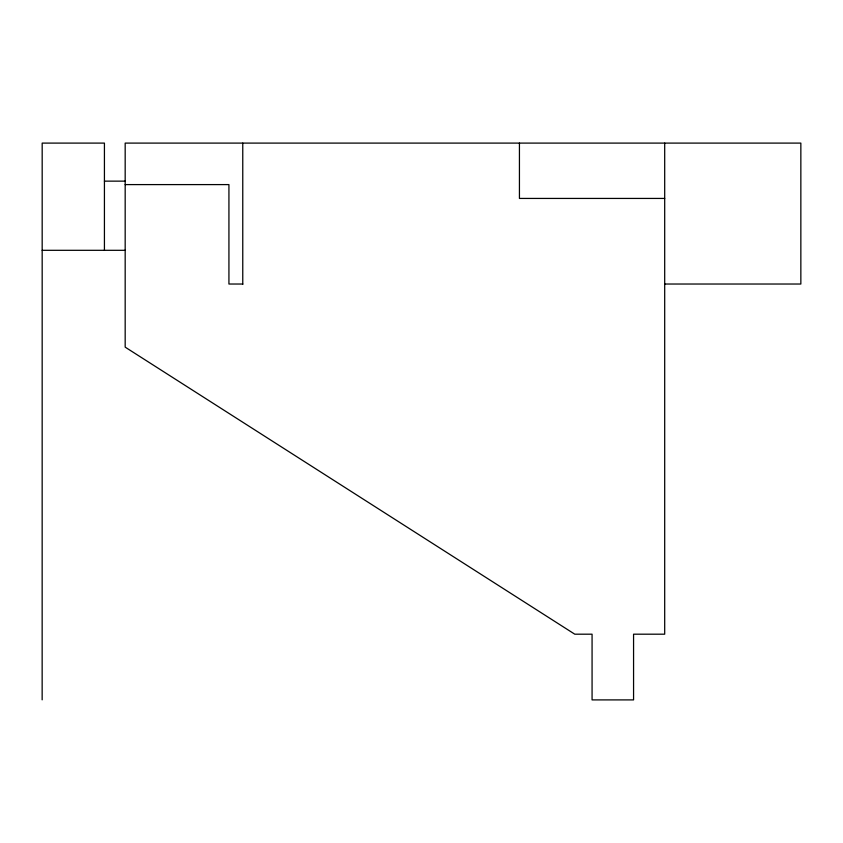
<?xml version="1.0" encoding="UTF-8"?>
<svg xmlns="http://www.w3.org/2000/svg" width="843" height="843" viewBox="0 0 843 843"><rect width="100%" height="100%" fill="white"/><g stroke="black" fill="none" stroke-linecap="round" stroke-linejoin="round"><path stroke-width="1.26" d="M42.15 699.838L42.182 143.099L104.427 143.099L104.427 250.308M104.427 181.14L125.175 181.14M125.175 184.596L228.927 184.596L228.927 284.028L242.763 284.028M664.695 198.432L519.436 198.432L519.436 143.099M42.182 250.308L125.175 250.308M664.695 284.028L800.85 284.028L800.85 143.099L125.175 143.099L125.175 347.147L574.778 634.189L592.071 634.189L592.071 699.901L633.567 699.901L633.567 634.189L664.695 634.189L664.695 143.099M242.763 143.099L242.763 284.376"/></g></svg>
